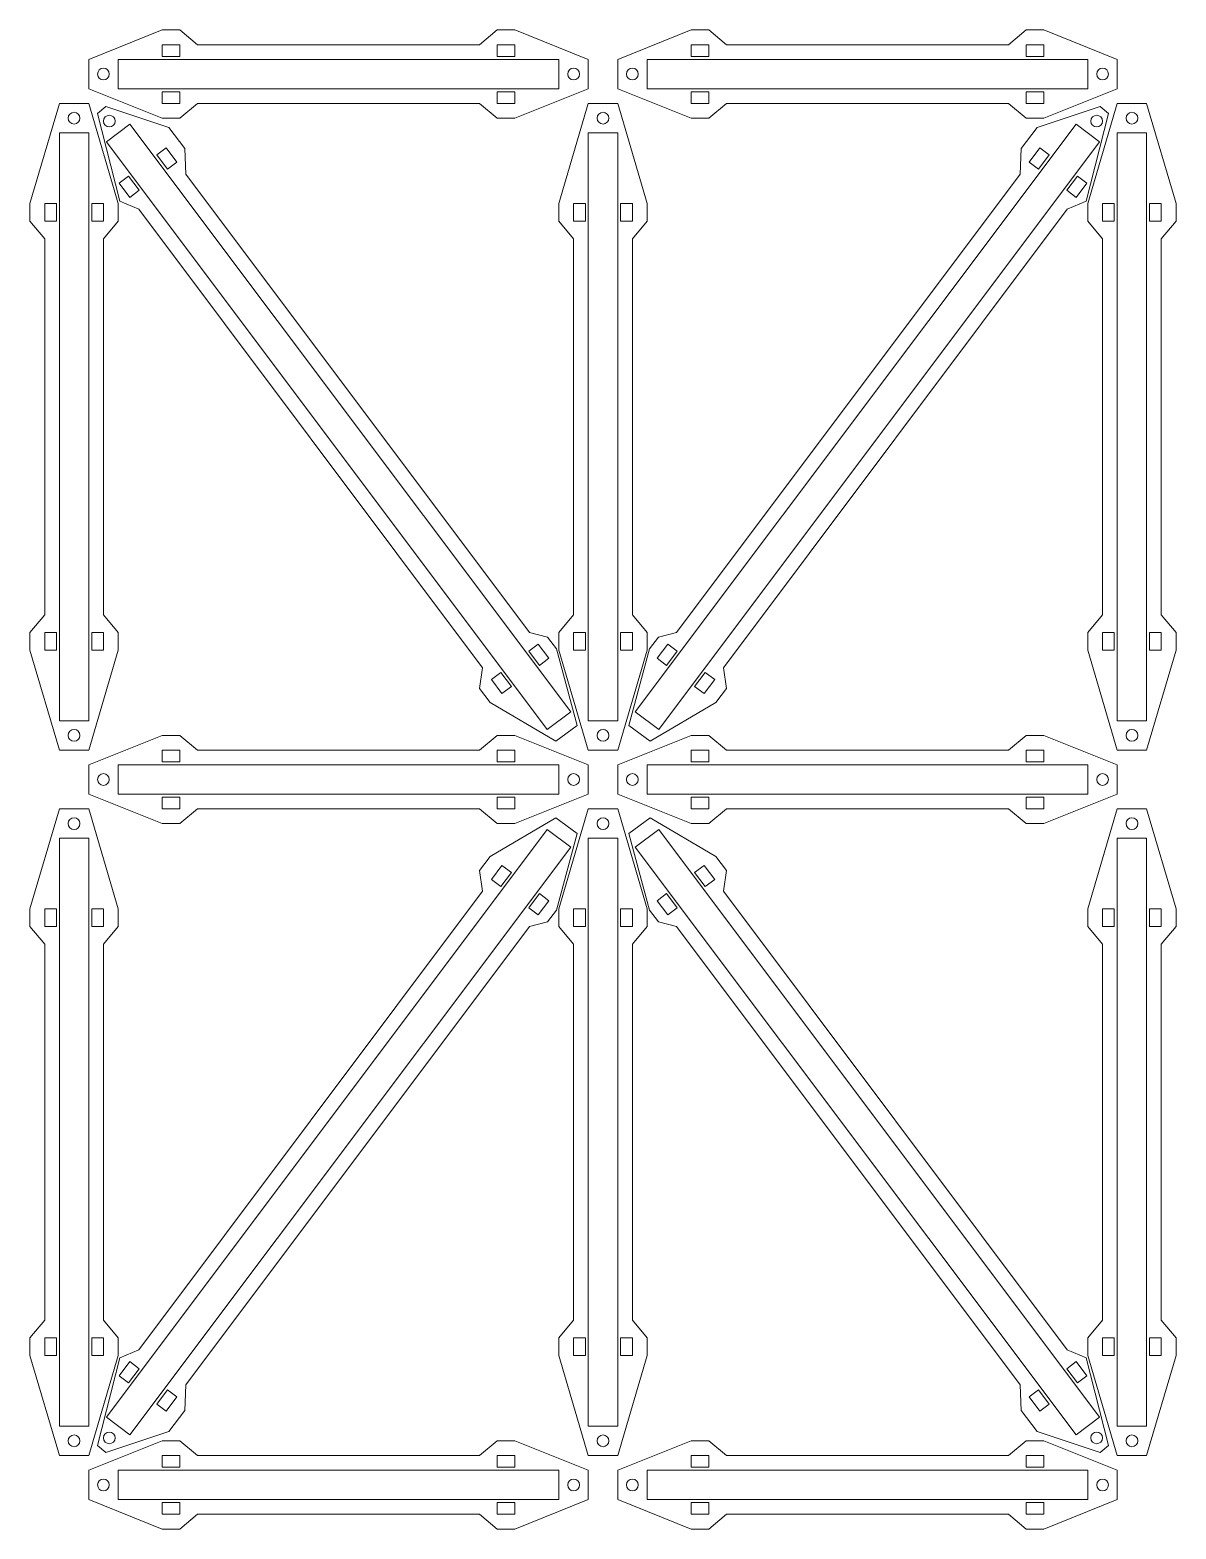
# Model space of a CAD drawing. Header units: millimetres. Extents: x 385 to 775, y -15 to 495.
import ezdxf

# ---------------------------------------------------------------- set-up
doc = ezdxf.new("R2010")
doc.units = ezdxf.units.MM
doc.layers.get('0').update_dxf_attribs({"linetype": 'CONTINUOUS', "lineweight": 0})
doc.layers.add('strips', color=2, linetype='CONTINUOUS', lineweight=0)

# ---------------------------------------------------------------- blocks, each defined once
blk = doc.blocks.new('vert 200')
for p, q in [((-5, 200), (-5, 0)), ((-5, 200), (5, 200)), ((5, 0), (5, 200)), ((-5, 0), (5, 0))]:
    blk.add_line(p, q)
at = {"layer": 'strips'}
for p, q in [((-15, 176), (-5, 210)), ((-5, 210), (5, 210)), ((5, 210), (15, 176)), ((-15, 176), (-15, 170)), ((-10, 176), (-6, 176)), ((-10, 176), (-10, 170)), ((-6, 170), (-6, 176)), ((6, 176), (10, 176)), ((6, 176), (6, 170)), ((10, 176), (10, 170)), ((15, 176), (15, 170)), ((-10, 164), (-15, 170)), ((-10, 170), (-6, 170)), ((6, 170), (10, 170)), ((15, 170), (10, 164)), ((-10, 36), (-10, 164)), ((10, 164), (10, 36)), ((-10, 36), (-15, 30)), ((15, 30), (10, 36)), ((-15, 24), (-15, 30)), ((-10, 30), (-6, 30)), ((-10, 24), (-10, 30)), ((-6, 30), (-6, 24)), ((6, 30), (10, 30)), ((6, 24), (6, 30)), ((10, 24), (10, 30)), ((15, 24), (15, 30)), ((-15, 24), (-5, -10)), ((-10, 24), (-6, 24)), ((5, -10), (15, 24)), ((6, 24), (10, 24)), ((-5, -10), (5, -10))]:
    blk.add_line(p, q, dxfattribs=at)
for centre in [(0, 205), (0, -5)]:
    blk.add_circle(centre, 2, dxfattribs=at)
blk = doc.blocks.new('horiz 150')
for p, q in [((0, 5), (150, 5)), ((0, -5), (0, 5)), ((150, 5), (150, -5)), ((150, -5), (0, -5))]:
    blk.add_line(p, q)
at = {"layer": 'strips'}
for p, q in [((15, 15), (-10, 5)), ((15, 15), (21, 15)), ((21, 15), (27, 10)), ((129, 15), (123, 10)), ((135, 15), (129, 15)), ((135, 15), (160, 5)), ((15, 6), (15, 10)), ((15, 10), (21, 10)), ((15, 6), (21, 6)), ((21, 6), (21, 10)), ((27, 10), (123, 10)), ((129, 6), (129, 10)), ((135, 10), (129, 10)), ((135, 6), (129, 6)), ((135, 6), (135, 10)), ((-10, -5), (-10, 5)), ((160, -5), (160, 5)), ((-10, -5), (15, -15)), ((160, -5), (135, -15)), ((15, -10), (15, -6)), ((21, -6), (15, -6)), ((15, -10), (21, -10)), ((21, -10), (21, -6)), ((27, -10), (21, -15)), ((123, -10), (27, -10)), ((123, -10), (129, -15)), ((129, -10), (129, -6)), ((129, -6), (135, -6)), ((135, -10), (129, -10)), ((135, -10), (135, -6)), ((15, -15), (21, -15)), ((135, -15), (129, -15))]:
    blk.add_line(p, q, dxfattribs=at)
for centre in [(-5, 0), (155, 0)]:
    blk.add_circle(centre, 2, dxfattribs=at)
blk = doc.blocks.new('diag a')
for p, q in [((146, 203), (-4, 3)), ((146, 203), (154, 197)), ((4, -3), (154, 197)), ((-4, 3), (4, -3))]:
    blk.add_line(p, q)
at = {"layer": 'strips'}
for p, q in [((132.69, 201.87), (154.24, 209)), ((156.97, 206.57), (149.39, 176.72)), ((154.24, 209), (156.97, 206.57)), ((127.27, 194.69), (132.69, 201.87)), ((127, 186), (127.27, 194.69)), ((133.67, 194.87), (130.06, 190.08)), ((133.67, 194.87), (136.87, 192.47)), ((130.06, 190.08), (133.25, 187.67)), ((133.25, 187.67), (136.87, 192.47)), ((127, 186), (10, 30)), ((146.45, 185.24), (142.84, 180.45)), ((146.45, 185.24), (149.64, 182.84)), ((142.84, 180.45), (146.03, 178.04)), ((146.03, 178.04), (149.64, 182.84)), ((26, 18), (143, 174)), ((143, 174), (149.39, 176.72)), ((0.82, 24.45), (3.83, 28.44)), ((3.42, 21.24), (7.03, 26.04)), ((10, 30), (3.83, 28.44)), ((10.22, 23.63), (7.03, 26.04)), ((0.82, 24.45), (-6.2, -1.6)), ((6.61, 18.84), (3.42, 21.24)), ((10.22, 23.63), (6.61, 18.84)), ((16.19, 11.62), (19.81, 16.41)), ((23, 14), (19.81, 16.41)), ((26.99, 10.99), (26, 18)), ((19.39, 9.21), (16.19, 11.62)), ((23, 14), (19.39, 9.21)), ((26.99, 10.99), (23.38, 6.2)), ((1, -7), (23.38, 6.2)), ((-6.2, -1.6), (1, -7))]:
    blk.add_line(p, q, dxfattribs=at)
blk.add_circle((153, 204), 2, dxfattribs=at)

msp = doc.modelspace()

# ---------------------------------------------------------------- block references
at = {"layer": 'strips'}
for name, p in [('horiz 150', (415, 480)), ('vert 200', (760, 260)), ('diag a', (595, 260)), ('horiz 150', (415, 240)), ('vert 200', (400, 20)), ('vert 200', (580, 20)), ('horiz 150', (415, 0))]:
    msp.add_blockref(name, p, dxfattribs=at)
at = {"layer": 'strips', "yscale": -1, "rotation": 180}
for name, p in [('horiz 150', (745, 480)), ('vert 200', (400, 260)), ('vert 200', (580, 260)), ('diag a', (565, 260)), ('horiz 150', (745, 240)), ('vert 200', (760, 20)), ('horiz 150', (745, 0))]:
    msp.add_blockref(name, p, dxfattribs=at)
at = {"layer": 'strips', "rotation": 180}
msp.add_blockref('diag a', (565, 220), dxfattribs=at)
at = {"layer": 'strips', "yscale": -1}
msp.add_blockref('diag a', (595, 220), dxfattribs=at)

doc.saveas('drawing.dxf')
